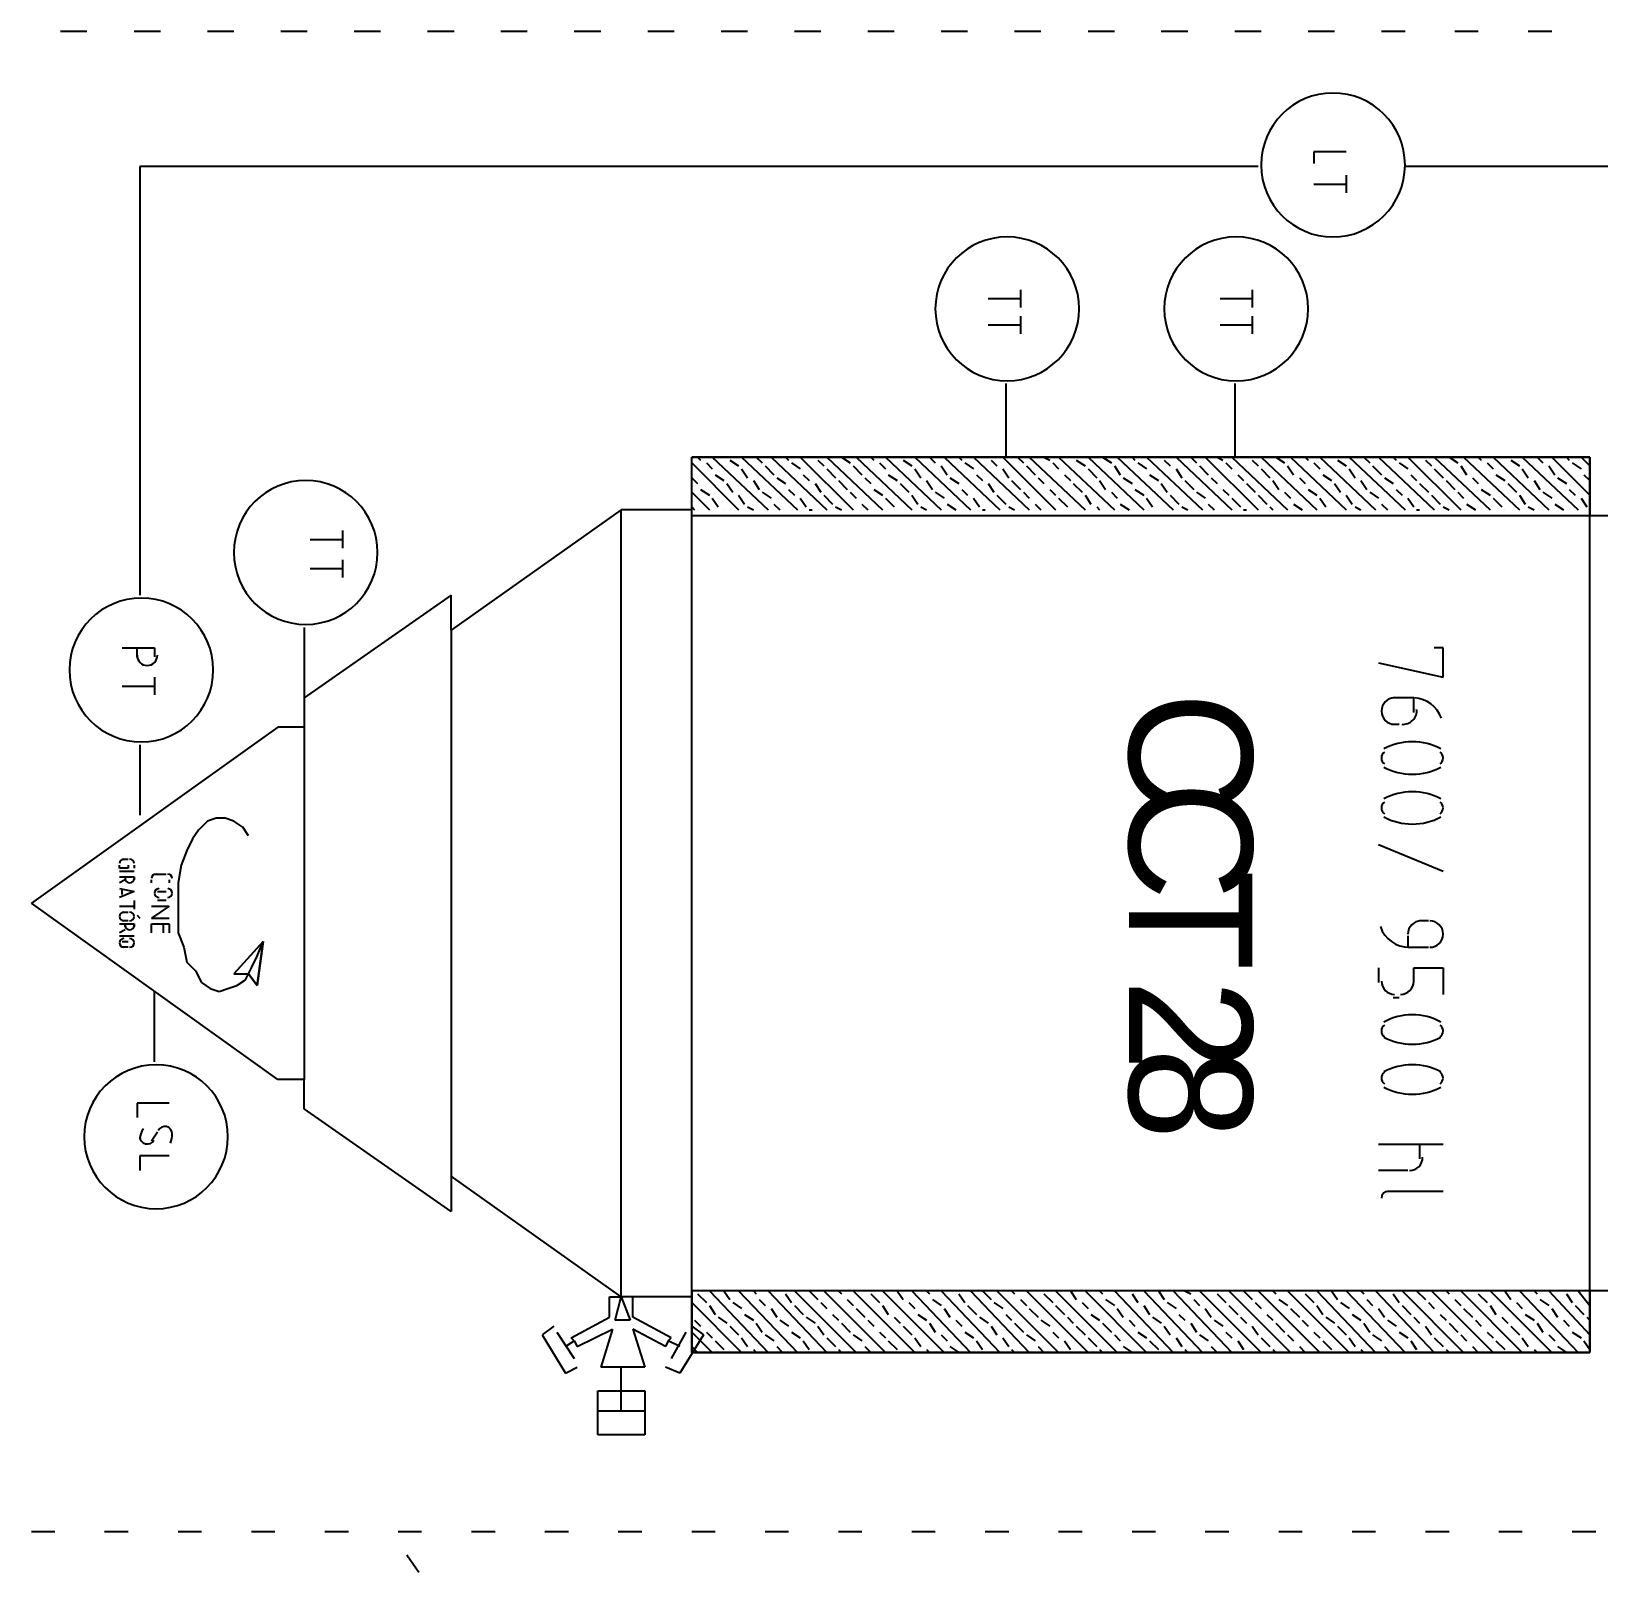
# Model space of a CAD drawing. Header units: millimetres. Extents: x 0 to 33.1, y 1.5 to 45.3.
# Drawn here: x 27.478 to 28.368, y 18.643 to 19.518 of the extents above; entities that cross this region are included whole.
import ezdxf

# ---------------------------------------------------------------- set-up
doc = ezdxf.new("R2010")
doc.units = ezdxf.units.MM
doc.header["$MEASUREMENT"] = 0
doc.layers.get('0').update_dxf_attribs({"linetype": 'CONTINUOUS'})

msp = doc.modelspace()

# ---------------------------------------------------------------- linework, layer by layer
at = {"color": 140, "linetype": 'Continuous'}
for p, q in [((27.5094, 19.5178), (27.4944, 19.5178)), ((27.5511, 19.5178), (27.5361, 19.5178)), ((27.5928, 19.5178), (27.5778, 19.5178)), ((27.6344, 19.5178), (27.6194, 19.5178)), ((27.6761, 19.5178), (27.6611, 19.5178)), ((27.7178, 19.5178), (27.7028, 19.5178)), ((27.7594, 19.5178), (27.7444, 19.5178)), ((27.8011, 19.5178), (27.7861, 19.5178)), ((27.8428, 19.5178), (27.8278, 19.5178)), ((27.8844, 19.5178), (27.8694, 19.5178)), ((27.9261, 19.5178), (27.9111, 19.5178)), ((27.9678, 19.5178), (27.9528, 19.5178)), ((28.0094, 19.5178), (27.9944, 19.5178)), ((28.0511, 19.5178), (28.0361, 19.5178)), ((28.0928, 19.5178), (28.0778, 19.5178)), ((28.1344, 19.5178), (28.1194, 19.5178)), ((28.1761, 19.5178), (28.1611, 19.5178)), ((28.2178, 19.5178), (28.2028, 19.5178)), ((28.2578, 19.5178), (28.2444, 19.5178)), ((28.2994, 19.5178), (28.2861, 19.5178)), ((28.3411, 19.5178), (28.3278, 19.5178)), ((28.2244, 19.4494), (28.2061, 19.4494)), ((28.2061, 19.4494), (28.2061, 19.4428)), ((28.1744, 19.4411), (27.5394, 19.4411)), ((27.5394, 19.4411), (27.5394, 19.1978)), ((28.8928, 19.4411), (28.2578, 19.4411)), ((28.2061, 19.4311), (28.2244, 19.4311)), ((28.2244, 19.4361), (28.2244, 19.4261)), ((28.0211, 19.3661), (28.0394, 19.3661)), ((28.0394, 19.3711), (28.0394, 19.3611)), ((28.1528, 19.3661), (28.1711, 19.3661)), ((28.1711, 19.3711), (28.1711, 19.3611)), ((28.0211, 19.3511), (28.0394, 19.3511)), ((28.0394, 19.3561), (28.0394, 19.3461)), ((28.1528, 19.3511), (28.1711, 19.3511)), ((28.1711, 19.3561), (28.1711, 19.3461)), ((28.0311, 19.3178), (28.0311, 19.2761)), ((28.1611, 19.3178), (28.1611, 19.2761)), ((27.8528, 18.7678), (27.8528, 19.2761)), ((28.3628, 19.2761), (27.8528, 19.2761)), ((27.8528, 19.2428), (27.8528, 19.2761)), ((27.8528, 19.2761), (28.3628, 19.2761)), ((27.8528, 19.2728), (27.8794, 19.2461)), ((27.8561, 19.2761), (27.8578, 19.2744)), ((27.8611, 19.2728), (27.8644, 19.2694)), ((27.8644, 19.2761), (27.8961, 19.2461)), ((27.8744, 19.2744), (27.8794, 19.2711)), ((27.8811, 19.2761), (27.9128, 19.2461)), ((27.8811, 19.2694), (27.8844, 19.2644)), ((27.8894, 19.2761), (27.8928, 19.2728)), ((27.8944, 19.2711), (27.8994, 19.2661)), ((27.8978, 19.2761), (27.9294, 19.2461)), ((27.9061, 19.2761), (27.9078, 19.2744)), ((27.9094, 19.2728), (27.9144, 19.2694)), ((27.9144, 19.2761), (27.9444, 19.2461)), ((27.9244, 19.2744), (27.9278, 19.2711)), ((27.9294, 19.2761), (27.9611, 19.2461)), ((27.9294, 19.2694), (27.9344, 19.2644)), ((27.9378, 19.2761), (27.9428, 19.2728)), ((27.9444, 19.2711), (27.9494, 19.2661)), ((27.9461, 19.2761), (27.9778, 19.2461)), ((27.9544, 19.2761), (27.9561, 19.2744)), ((27.9594, 19.2728), (27.9628, 19.2694)), ((27.9628, 19.2761), (27.9944, 19.2461)), ((27.9728, 19.2744), (27.9778, 19.2711)), ((27.9794, 19.2761), (28.0111, 19.2461)), ((27.9794, 19.2694), (27.9828, 19.2644)), ((27.9878, 19.2761), (27.9911, 19.2728)), ((27.9944, 19.2711), (27.9978, 19.2661)), ((27.9961, 19.2761), (28.0278, 19.2461)), ((28.0044, 19.2761), (28.0061, 19.2744)), ((28.0078, 19.2728), (28.0128, 19.2694)), ((28.0128, 19.2761), (28.0444, 19.2461)), ((28.0228, 19.2744), (28.0261, 19.2711)), ((28.0294, 19.2761), (28.0594, 19.2461)), ((28.0294, 19.2694), (28.0328, 19.2644)), ((28.0378, 19.2761), (28.0411, 19.2728)), ((28.0428, 19.2711), (28.0478, 19.2661)), ((28.0444, 19.2761), (28.0761, 19.2461)), ((28.0528, 19.2761), (28.0561, 19.2744)), ((28.0578, 19.2728), (28.0611, 19.2694)), ((28.0611, 19.2761), (28.0928, 19.2461)), ((28.0711, 19.2744), (28.0761, 19.2711)), ((28.0778, 19.2761), (28.1094, 19.2461)), ((28.0778, 19.2694), (28.0828, 19.2644)), ((28.0861, 19.2761), (28.0911, 19.2728)), ((28.0928, 19.2711), (28.0961, 19.2661)), ((28.0944, 19.2761), (28.1261, 19.2461)), ((28.1028, 19.2761), (28.1044, 19.2744)), ((28.1061, 19.2728), (28.1111, 19.2694)), ((28.1111, 19.2761), (28.1428, 19.2461)), ((28.1211, 19.2744), (28.1244, 19.2711)), ((28.1278, 19.2761), (28.1594, 19.2461)), ((28.1278, 19.2694), (28.1311, 19.2644)), ((28.1361, 19.2761), (28.1394, 19.2728)), ((28.1411, 19.2711), (28.1461, 19.2661)), ((28.1444, 19.2761), (28.1744, 19.2461)), ((28.1511, 19.2761), (28.1544, 19.2744)), ((28.1561, 19.2728), (28.1594, 19.2694)), ((28.1594, 19.2761), (28.1911, 19.2461)), ((28.1711, 19.2744), (28.1744, 19.2711)), ((28.1761, 19.2761), (28.2078, 19.2461)), ((28.1761, 19.2694), (28.1811, 19.2644)), ((28.1844, 19.2761), (28.1894, 19.2728)), ((28.1911, 19.2711), (28.1944, 19.2661)), ((28.1928, 19.2761), (28.2244, 19.2461)), ((28.2011, 19.2761), (28.2028, 19.2744)), ((28.2061, 19.2728), (28.2094, 19.2694)), ((28.2094, 19.2761), (28.2411, 19.2461)), ((28.2194, 19.2744), (28.2244, 19.2711)), ((28.2261, 19.2761), (28.2578, 19.2461)), ((28.2261, 19.2694), (28.2294, 19.2644)), ((28.2344, 19.2761), (28.2378, 19.2728)), ((28.2394, 19.2711), (28.2444, 19.2661)), ((28.2428, 19.2761), (28.2744, 19.2461)), ((28.2511, 19.2761), (28.2528, 19.2744)), ((28.2544, 19.2728), (28.2594, 19.2694)), ((28.2594, 19.2761), (28.2894, 19.2461)), ((28.2694, 19.2744), (28.2728, 19.2711)), ((28.2744, 19.2761), (28.3061, 19.2461)), ((28.2744, 19.2694), (28.2794, 19.2644)), ((28.2828, 19.2761), (28.2878, 19.2728)), ((28.2894, 19.2711), (28.2928, 19.2661)), ((28.2911, 19.2761), (28.3228, 19.2461)), ((28.2994, 19.2761), (28.3011, 19.2744)), ((28.3044, 19.2728), (28.3078, 19.2694)), ((28.3078, 19.2761), (28.3394, 19.2461)), ((28.3178, 19.2744), (28.3228, 19.2711)), ((28.3244, 19.2761), (28.3561, 19.2461)), ((28.3244, 19.2694), (28.3278, 19.2644)), ((28.3328, 19.2761), (28.3361, 19.2728)), ((28.3394, 19.2711), (28.3428, 19.2661)), ((28.3411, 19.2761), (28.3628, 19.2544)), ((28.3494, 19.2761), (28.3511, 19.2744)), ((28.3528, 19.2728), (28.3578, 19.2694)), ((28.3578, 19.2761), (28.3628, 19.2711)), ((28.3628, 19.2428), (28.3628, 19.2761)), ((28.3628, 19.2761), (28.3628, 19.2428)), ((27.8528, 19.2644), (27.8561, 19.2611)), ((27.8661, 19.2661), (27.8711, 19.2628)), ((27.8728, 19.2611), (27.8761, 19.2561)), ((27.8878, 19.2628), (27.8911, 19.2578)), ((27.9011, 19.2644), (27.9061, 19.2611)), ((27.9161, 19.2661), (27.9194, 19.2628)), ((27.9228, 19.2611), (27.9261, 19.2561)), ((27.9361, 19.2628), (27.9411, 19.2578)), ((27.9511, 19.2644), (27.9544, 19.2611)), ((27.9644, 19.2661), (27.9694, 19.2628)), ((27.9711, 19.2611), (27.9761, 19.2561)), ((27.9861, 19.2628), (27.9894, 19.2578)), ((27.9994, 19.2644), (28.0044, 19.2611)), ((28.0144, 19.2661), (28.0178, 19.2628)), ((28.0211, 19.2611), (28.0244, 19.2561)), ((28.0344, 19.2628), (28.0394, 19.2578)), ((28.0494, 19.2644), (28.0528, 19.2611)), ((28.0644, 19.2661), (28.0678, 19.2628)), ((28.0694, 19.2611), (28.0744, 19.2561)), ((28.0844, 19.2628), (28.0878, 19.2578)), ((28.0978, 19.2644), (28.1028, 19.2611)), ((28.1128, 19.2661), (28.1178, 19.2628)), ((28.1194, 19.2611), (28.1228, 19.2561)), ((28.1328, 19.2628), (28.1378, 19.2578)), ((28.1478, 19.2644), (28.1511, 19.2611)), ((28.1628, 19.2661), (28.1661, 19.2628)), ((28.1678, 19.2611), (28.1728, 19.2561)), ((28.1828, 19.2628), (28.1861, 19.2578)), ((28.1978, 19.2644), (28.2011, 19.2611)), ((28.2111, 19.2661), (28.2161, 19.2628)), ((28.2178, 19.2611), (28.2211, 19.2561)), ((28.2328, 19.2628), (28.2361, 19.2578)), ((28.2461, 19.2644), (28.2511, 19.2611)), ((28.2611, 19.2661), (28.2644, 19.2628)), ((28.2661, 19.2611), (28.2711, 19.2561)), ((28.2811, 19.2628), (28.2861, 19.2578)), ((28.2961, 19.2644), (28.2994, 19.2611)), ((28.3094, 19.2661), (28.3144, 19.2628)), ((28.3161, 19.2611), (28.3211, 19.2561)), ((28.3311, 19.2628), (28.3344, 19.2578)), ((28.3444, 19.2644), (28.3494, 19.2611)), ((28.3594, 19.2661), (28.3628, 19.2628)), ((27.8528, 19.2561), (27.8628, 19.2461)), ((27.8578, 19.2578), (27.8628, 19.2544)), ((27.8644, 19.2528), (27.8678, 19.2478)), ((27.8794, 19.2544), (27.8828, 19.2494)), ((27.8928, 19.2561), (27.8978, 19.2528)), ((27.9078, 19.2578), (27.9111, 19.2544)), ((27.9144, 19.2528), (27.9178, 19.2478)), ((27.9278, 19.2544), (27.9328, 19.2494)), ((27.9428, 19.2561), (27.9461, 19.2528)), ((27.9561, 19.2578), (27.9611, 19.2544)), ((27.9628, 19.2528), (27.9678, 19.2478)), ((27.9778, 19.2544), (27.9811, 19.2494)), ((27.9911, 19.2561), (27.9961, 19.2528)), ((28.0061, 19.2578), (28.0094, 19.2544)), ((28.0128, 19.2528), (28.0161, 19.2478)), ((28.0261, 19.2544), (28.0311, 19.2494)), ((28.0411, 19.2561), (28.0444, 19.2528)), ((28.0561, 19.2578), (28.0594, 19.2544)), ((28.0611, 19.2528), (28.0661, 19.2478)), ((28.0761, 19.2544), (28.0794, 19.2494)), ((28.0911, 19.2561), (28.0944, 19.2528)), ((28.1044, 19.2578), (28.1094, 19.2544)), ((28.1111, 19.2528), (28.1144, 19.2478)), ((28.1244, 19.2544), (28.1294, 19.2494)), ((28.1394, 19.2561), (28.1444, 19.2528)), ((28.1544, 19.2578), (28.1578, 19.2544)), ((28.1594, 19.2528), (28.1644, 19.2478)), ((28.1744, 19.2544), (28.1794, 19.2494)), ((28.1894, 19.2561), (28.1928, 19.2528)), ((28.2028, 19.2578), (28.2078, 19.2544)), ((28.2094, 19.2528), (28.2128, 19.2478)), ((28.2244, 19.2544), (28.2278, 19.2494)), ((28.2378, 19.2561), (28.2428, 19.2528)), ((28.2528, 19.2578), (28.2561, 19.2544)), ((28.2594, 19.2528), (28.2628, 19.2478)), ((28.2728, 19.2544), (28.2778, 19.2494)), ((28.2878, 19.2561), (28.2911, 19.2528)), ((28.3011, 19.2578), (28.3061, 19.2544)), ((28.3078, 19.2528), (28.3128, 19.2478)), ((28.3228, 19.2544), (28.3261, 19.2494)), ((28.3361, 19.2561), (28.3411, 19.2528)), ((28.3511, 19.2578), (28.3544, 19.2544)), ((28.3578, 19.2528), (28.3611, 19.2478)), ((27.8128, 19.2461), (27.7161, 19.1778)), ((27.8128, 19.2461), (27.7161, 19.1778)), ((27.8128, 18.7994), (27.8128, 19.2461)), ((27.8528, 19.2461), (27.8128, 19.2461)), ((27.8528, 19.2461), (27.8128, 19.2461)), ((27.8528, 19.2478), (27.8544, 19.2461)), ((28.3628, 19.2428), (27.8528, 19.2428)), ((27.8711, 19.2461), (27.8711, 19.2461)), ((27.8844, 19.2478), (27.8878, 19.2461)), ((27.8994, 19.2494), (27.9028, 19.2461)), ((27.9194, 19.2461), (27.9211, 19.2461)), ((27.9344, 19.2478), (27.9378, 19.2461)), ((27.9494, 19.2494), (27.9528, 19.2461)), ((27.9694, 19.2461), (27.9694, 19.2461)), ((27.9828, 19.2478), (27.9861, 19.2461)), ((27.9978, 19.2494), (28.0028, 19.2461)), ((28.0178, 19.2461), (28.0194, 19.2461)), ((28.0328, 19.2478), (28.0361, 19.2461)), ((28.0478, 19.2494), (28.0511, 19.2461)), ((28.0678, 19.2461), (28.0678, 19.2461)), ((28.0828, 19.2478), (28.0844, 19.2461)), ((28.0961, 19.2494), (28.1011, 19.2461)), ((28.1178, 19.2461), (28.1178, 19.2461)), ((28.1311, 19.2478), (28.1344, 19.2461)), ((28.1461, 19.2494), (28.1494, 19.2461)), ((28.1661, 19.2461), (28.1678, 19.2461)), ((28.1811, 19.2478), (28.1828, 19.2461)), ((28.1944, 19.2494), (28.1994, 19.2461)), ((28.2161, 19.2461), (28.2161, 19.2461)), ((28.2294, 19.2478), (28.2328, 19.2461)), ((28.2444, 19.2494), (28.2478, 19.2461)), ((28.2644, 19.2461), (28.2661, 19.2461)), ((28.2794, 19.2478), (28.2828, 19.2461)), ((28.2928, 19.2494), (28.2978, 19.2461)), ((28.3144, 19.2461), (28.3144, 19.2461)), ((28.3278, 19.2478), (28.3311, 19.2461)), ((28.3428, 19.2494), (28.3478, 19.2461)), ((28.4278, 19.2428), (28.3628, 19.2428)), ((28.3628, 18.8028), (28.3628, 19.2428)), ((27.6544, 19.2344), (27.6544, 19.2244)), ((27.6361, 19.2294), (27.6544, 19.2294)), ((27.6544, 19.2178), (27.6544, 19.2078)), ((27.6361, 19.2128), (27.6544, 19.2128)), ((27.7161, 19.1978), (27.6328, 19.1394)), ((27.7161, 19.1778), (27.7161, 19.1978)), ((27.6328, 19.1794), (27.6328, 19.1394)), ((27.7161, 19.1778), (27.7161, 18.8678)), ((27.5294, 19.1678), (27.5478, 19.1678)), ((27.5378, 19.1628), (27.5378, 19.1678)), ((27.5478, 19.1678), (27.5478, 19.1628)), ((28.2794, 19.1678), (28.2744, 19.1678)), ((28.2794, 19.1511), (28.2794, 19.1678)), ((28.2428, 19.1594), (28.2794, 19.1511)), ((27.5294, 19.1461), (27.5478, 19.1461)), ((27.5478, 19.1511), (27.5478, 19.1411)), ((27.6328, 19.1394), (27.6328, 19.1228)), ((28.2628, 19.1394), (28.2511, 19.1394)), ((28.2628, 19.1311), (28.2628, 19.1394)), ((27.6178, 19.1228), (27.4778, 19.0228)), ((27.6328, 19.1228), (27.6178, 19.1228)), ((27.6328, 19.1228), (27.6328, 18.9228)), ((28.2511, 19.1244), (28.2544, 19.1244)), ((27.5394, 19.1128), (27.5394, 19.0728)), ((27.5728, 19.0644), (27.5694, 19.0594)), ((27.5778, 19.0694), (27.5728, 19.0644)), ((27.5828, 19.0711), (27.5778, 19.0694)), ((27.5878, 19.0711), (27.5828, 19.0711)), ((27.5928, 19.0694), (27.5878, 19.0711)), ((27.5978, 19.0661), (27.5928, 19.0694)), ((27.6011, 19.0611), (27.5978, 19.0661)), ((27.5694, 19.0594), (27.5661, 19.0528)), ((28.2428, 19.0561), (28.2794, 19.0411)), ((27.5294, 19.0478), (27.5328, 19.0478)), ((27.5661, 19.0528), (27.5628, 19.0444)), ((27.5278, 19.0428), (27.5278, 19.0444)), ((27.5328, 19.0428), (27.5278, 19.0428)), ((27.5278, 19.0411), (27.5361, 19.0411)), ((27.5278, 19.0378), (27.5361, 19.0378)), ((27.5311, 19.0361), (27.5278, 19.0344)), ((27.5311, 19.0378), (27.5311, 19.0361)), ((27.5328, 19.0444), (27.5328, 19.0428)), ((27.5361, 19.0444), (27.5361, 19.0428)), ((27.5361, 19.0378), (27.5361, 19.0361)), ((27.5461, 19.0344), (27.5461, 19.0361)), ((27.5478, 19.0394), (27.5544, 19.0394)), ((27.5561, 19.0361), (27.5561, 19.0344)), ((27.5628, 19.0444), (27.5611, 19.0344)), ((27.5278, 19.0311), (27.5361, 19.0294)), ((27.5361, 19.0294), (27.5278, 19.0261)), ((27.5294, 19.0278), (27.5294, 19.0311)), ((27.5494, 19.0294), (27.5544, 19.0294)), ((27.5611, 19.0344), (27.5611, 19.0261)), ((27.6178, 18.9228), (27.4778, 19.0228)), ((27.5278, 19.0211), (27.5361, 19.0211)), ((27.5361, 19.0244), (27.5361, 19.0194)), ((27.5461, 19.0211), (27.5561, 19.0211)), ((27.5561, 19.0211), (27.5461, 19.0144)), ((27.5544, 19.0244), (27.5494, 19.0244)), ((27.5611, 19.0261), (27.5611, 19.0161)), ((27.5278, 19.0111), (27.5361, 19.0111)), ((27.5294, 19.0178), (27.5328, 19.0178)), ((27.5328, 19.0128), (27.5294, 19.0128)), ((27.5311, 19.0094), (27.5311, 19.0111)), ((27.5361, 19.0111), (27.5361, 19.0094)), ((27.5378, 19.0161), (27.5394, 19.0144)), ((27.5461, 19.0144), (27.5561, 19.0144)), ((27.5461, 19.0061), (27.5461, 19.0111)), ((27.5461, 19.0111), (27.5561, 19.0111)), ((27.5528, 19.0061), (27.5528, 19.0111)), ((27.5561, 19.0111), (27.5561, 19.0061)), ((27.5611, 19.0161), (27.5611, 19.0061)), ((28.2711, 19.0128), (28.2661, 19.0128)), ((27.5311, 19.0078), (27.5278, 19.0061)), ((27.5278, 19.0044), (27.5361, 19.0044)), ((27.5294, 19.0011), (27.5328, 19.0011)), ((27.5611, 19.0061), (27.5644, 18.9978)), ((27.6094, 19.0011), (27.5928, 18.9828)), ((27.6094, 19.0011), (27.5928, 18.9828)), ((27.6094, 19.0011), (27.6061, 18.9761)), ((27.6061, 18.9761), (27.6094, 19.0011)), ((27.6061, 18.9928), (27.6094, 19.0011)), ((28.2594, 19.0044), (28.2594, 18.9978)), ((27.5328, 18.9978), (27.5294, 18.9978)), ((27.5644, 18.9978), (27.5661, 18.9894)), ((27.6028, 18.9861), (27.6061, 18.9928)), ((28.2594, 18.9978), (28.2711, 18.9978)), ((27.5661, 18.9894), (27.5711, 18.9844)), ((27.5711, 18.9844), (27.5744, 18.9778)), ((27.5928, 18.9828), (27.6011, 18.9828)), ((27.5928, 18.9828), (27.6011, 18.9828)), ((27.5994, 18.9794), (27.6028, 18.9861)), ((27.6061, 18.9761), (27.6011, 18.9828)), ((27.6011, 18.9828), (27.6061, 18.9761)), ((28.2428, 18.9861), (28.2428, 18.9778)), ((28.2628, 18.9778), (28.2628, 18.9861)), ((28.2628, 18.9861), (28.2794, 18.9861)), ((28.2794, 18.9861), (28.2794, 18.9711)), ((27.5744, 18.9778), (27.5794, 18.9744)), ((27.5794, 18.9744), (27.5844, 18.9728)), ((27.5844, 18.9728), (27.5894, 18.9744)), ((27.5894, 18.9744), (27.5944, 18.9761)), ((27.5944, 18.9761), (27.5994, 18.9794)), ((27.5478, 18.9328), (27.5478, 18.9728)), ((28.2511, 18.9694), (28.2544, 18.9694)), ((27.6328, 18.9228), (27.6178, 18.9228)), ((27.6328, 18.9061), (27.6328, 18.9228)), ((27.5561, 18.9094), (27.5378, 18.9094)), ((27.5378, 18.9094), (27.5378, 18.9011)), ((27.7161, 18.8478), (27.6328, 18.9061)), ((27.5494, 18.8928), (27.5461, 18.8878)), ((28.2428, 18.8861), (28.2794, 18.8861)), ((28.2661, 18.8861), (28.2661, 18.8778)), ((27.5561, 18.8794), (27.5394, 18.8794)), ((27.5394, 18.8794), (27.5394, 18.8711)), ((27.7161, 18.8678), (27.7161, 18.8478)), ((27.8128, 18.7994), (27.7161, 18.8678)), ((27.8128, 18.7994), (27.7161, 18.8678)), ((28.2594, 18.8711), (28.2428, 18.8711)), ((28.2478, 18.8594), (28.2794, 18.8594)), ((27.8061, 18.7878), (27.8061, 18.7994)), ((27.8061, 18.7994), (27.8128, 18.7994)), ((27.8094, 18.7861), (27.8128, 18.7994)), ((27.8528, 18.7994), (27.8128, 18.7994)), ((27.8528, 18.7994), (27.8128, 18.7994)), ((27.8528, 18.7994), (27.8128, 18.7994)), ((27.8528, 18.7994), (27.8128, 18.7994)), ((27.8128, 18.7994), (27.8178, 18.7861)), ((27.8194, 18.7994), (27.8128, 18.7994)), ((27.8194, 18.7878), (27.8194, 18.7994)), ((27.8528, 18.8028), (27.8528, 18.7678)), ((28.3628, 18.8028), (27.8528, 18.8028)), ((27.8528, 18.7961), (27.8811, 18.7678)), ((27.8561, 18.8011), (27.8611, 18.7961)), ((27.8628, 18.8028), (27.8961, 18.7678)), ((27.8711, 18.8028), (27.8744, 18.7978)), ((27.8761, 18.7961), (27.8811, 18.7928)), ((27.8794, 18.8028), (27.9128, 18.7678)), ((27.8878, 18.8028), (27.8894, 18.8011)), ((27.8911, 18.7978), (27.8944, 18.7944)), ((27.8961, 18.8028), (27.9294, 18.7678)), ((27.9061, 18.8011), (27.9094, 18.7961)), ((27.9111, 18.8028), (27.9461, 18.7678)), ((27.9194, 18.8028), (27.9244, 18.7978)), ((27.9261, 18.7961), (27.9294, 18.7928)), ((27.9278, 18.8028), (27.9628, 18.7678)), ((27.9361, 18.8028), (27.9378, 18.8011)), ((27.9411, 18.7978), (27.9444, 18.7944)), ((27.9444, 18.8028), (27.9794, 18.7678)), ((27.9544, 18.8011), (27.9594, 18.7961)), ((27.9611, 18.8028), (27.9961, 18.7678)), ((27.9694, 18.8028), (27.9728, 18.7978)), ((27.9761, 18.7961), (27.9794, 18.7928)), ((27.9778, 18.8028), (28.0111, 18.7678)), ((27.9861, 18.8028), (27.9878, 18.8011)), ((27.9894, 18.7978), (27.9944, 18.7944)), ((27.9944, 18.8028), (28.0278, 18.7678)), ((28.0044, 18.8011), (28.0078, 18.7961)), ((28.0111, 18.8028), (28.0444, 18.7678)), ((28.0178, 18.8028), (28.0228, 18.7978)), ((28.0244, 18.7961), (28.0294, 18.7928)), ((28.0261, 18.8028), (28.0611, 18.7678)), ((28.0344, 18.8028), (28.0361, 18.8011)), ((28.0394, 18.7978), (28.0428, 18.7944)), ((28.0428, 18.8028), (28.0778, 18.7678)), ((28.0528, 18.8011), (28.0578, 18.7961)), ((28.0594, 18.8028), (28.0944, 18.7678)), ((28.0678, 18.8028), (28.0711, 18.7978)), ((28.0744, 18.7961), (28.0778, 18.7928)), ((28.0761, 18.8028), (28.1111, 18.7678)), ((28.0844, 18.8028), (28.0861, 18.8011)), ((28.0878, 18.7978), (28.0928, 18.7944)), ((28.0928, 18.8028), (28.1261, 18.7678)), ((28.1028, 18.8011), (28.1061, 18.7961)), ((28.1094, 18.8028), (28.1428, 18.7678)), ((28.1178, 18.8028), (28.1211, 18.7978)), ((28.1228, 18.7961), (28.1278, 18.7928)), ((28.1261, 18.8028), (28.1594, 18.7678)), ((28.1328, 18.8028), (28.1361, 18.8011)), ((28.1378, 18.7978), (28.1411, 18.7944)), ((28.1411, 18.8028), (28.1761, 18.7678)), ((28.1511, 18.8011), (28.1561, 18.7961)), ((28.1578, 18.8028), (28.1928, 18.7678)), ((28.1661, 18.8028), (28.1711, 18.7978)), ((28.1728, 18.7961), (28.1761, 18.7928)), ((28.1744, 18.8028), (28.2094, 18.7678)), ((28.1828, 18.8028), (28.1844, 18.8011)), ((28.1861, 18.7978), (28.1911, 18.7944)), ((28.1911, 18.8028), (28.2261, 18.7678)), ((28.2011, 18.8011), (28.2061, 18.7961)), ((28.2078, 18.8028), (28.2411, 18.7678)), ((28.2161, 18.8028), (28.2194, 18.7978)), ((28.2211, 18.7961), (28.2261, 18.7928)), ((28.2244, 18.8028), (28.2578, 18.7678)), ((28.2328, 18.8028), (28.2344, 18.8011)), ((28.2361, 18.7978), (28.2394, 18.7944)), ((28.2411, 18.8028), (28.2744, 18.7678)), ((28.2511, 18.8011), (28.2544, 18.7961)), ((28.2561, 18.8028), (28.2911, 18.7678)), ((28.2644, 18.8028), (28.2694, 18.7978)), ((28.2711, 18.7961), (28.2744, 18.7928)), ((28.2728, 18.8028), (28.3078, 18.7678)), ((28.2811, 18.8028), (28.2828, 18.8011)), ((28.2861, 18.7978), (28.2894, 18.7944)), ((28.2894, 18.8028), (28.3244, 18.7678)), ((28.2994, 18.8011), (28.3044, 18.7961)), ((28.3061, 18.8028), (28.3411, 18.7678)), ((28.3144, 18.8028), (28.3178, 18.7978)), ((28.3211, 18.7961), (28.3244, 18.7928)), ((28.3228, 18.8028), (28.3561, 18.7678)), ((28.3311, 18.8028), (28.3328, 18.8011)), ((28.3344, 18.7978), (28.3394, 18.7944)), ((28.3394, 18.8028), (28.3628, 18.7778)), ((28.3494, 18.8011), (28.3528, 18.7961)), ((28.3561, 18.8028), (28.3628, 18.7944)), ((28.4278, 18.8028), (28.3628, 18.8028)), ((28.3628, 18.8028), (28.3628, 18.7678)), ((28.3628, 18.7678), (28.3628, 18.8028)), ((27.7844, 18.7761), (27.8061, 18.7878)), ((27.8411, 18.7761), (27.8194, 18.7878)), ((27.8628, 18.7944), (27.8661, 18.7894)), ((27.8678, 18.7878), (27.8728, 18.7844)), ((27.8828, 18.7894), (27.8878, 18.7861)), ((27.8978, 18.7928), (27.9011, 18.7878)), ((27.9111, 18.7944), (27.9161, 18.7894)), ((27.9178, 18.7878), (27.9228, 18.7844)), ((27.9328, 18.7894), (27.9361, 18.7861)), ((27.9461, 18.7928), (27.9511, 18.7878)), ((27.9611, 18.7944), (27.9644, 18.7894)), ((27.9678, 18.7878), (27.9711, 18.7844)), ((27.9811, 18.7894), (27.9861, 18.7861)), ((27.9961, 18.7928), (27.9994, 18.7878)), ((28.0094, 18.7944), (28.0144, 18.7894)), ((28.0161, 18.7878), (28.0211, 18.7844)), ((28.0311, 18.7894), (28.0344, 18.7861)), ((28.0444, 18.7928), (28.0494, 18.7878)), ((28.0594, 18.7944), (28.0644, 18.7894)), ((28.0661, 18.7878), (28.0694, 18.7844)), ((28.0794, 18.7894), (28.0844, 18.7861)), ((28.0944, 18.7928), (28.0978, 18.7878)), ((28.1094, 18.7944), (28.1128, 18.7894)), ((28.1144, 18.7878), (28.1194, 18.7844)), ((28.1294, 18.7894), (28.1328, 18.7861)), ((28.1444, 18.7928), (28.1478, 18.7878)), ((28.1578, 18.7944), (28.1628, 18.7894)), ((28.1644, 18.7878), (28.1678, 18.7844)), ((28.1794, 18.7894), (28.1828, 18.7861)), ((28.1928, 18.7928), (28.1978, 18.7878)), ((28.2078, 18.7944), (28.2111, 18.7894)), ((28.2128, 18.7878), (28.2178, 18.7844)), ((28.2278, 18.7894), (28.2328, 18.7861)), ((28.2428, 18.7928), (28.2461, 18.7878)), ((28.2561, 18.7944), (28.2611, 18.7894)), ((28.2628, 18.7878), (28.2661, 18.7844)), ((28.2778, 18.7894), (28.2811, 18.7861)), ((28.2911, 18.7928), (28.2961, 18.7878)), ((28.3061, 18.7944), (28.3094, 18.7894)), ((28.3128, 18.7878), (28.3161, 18.7844)), ((28.3261, 18.7894), (28.3311, 18.7861)), ((28.3411, 18.7928), (28.3444, 18.7878)), ((28.3544, 18.7944), (28.3594, 18.7894)), ((28.3611, 18.7878), (28.3628, 18.7861)), ((27.7744, 18.7828), (27.7678, 18.7778)), ((27.7761, 18.7794), (27.7861, 18.7644)), ((27.7761, 18.7794), (27.7861, 18.7644)), ((27.7878, 18.7711), (27.8078, 18.7811)), ((27.8078, 18.7811), (27.8011, 18.7594)), ((27.8178, 18.7861), (27.8094, 18.7861)), ((27.8194, 18.7811), (27.8261, 18.7594)), ((27.8378, 18.7711), (27.8194, 18.7811)), ((27.8494, 18.7794), (27.8411, 18.7644)), ((27.8528, 18.7828), (27.8594, 18.7778)), ((27.8528, 18.7794), (27.8644, 18.7678)), ((27.8544, 18.7861), (27.8578, 18.7828)), ((27.8611, 18.7794), (27.8644, 18.7761)), ((27.8744, 18.7828), (27.8794, 18.7778)), ((27.8894, 18.7844), (27.8928, 18.7794)), ((27.9028, 18.7861), (27.9078, 18.7828)), ((27.9094, 18.7794), (27.9144, 18.7761)), ((27.9244, 18.7828), (27.9278, 18.7778)), ((27.9378, 18.7844), (27.9428, 18.7794)), ((27.9528, 18.7861), (27.9561, 18.7828)), ((27.9594, 18.7794), (27.9628, 18.7761)), ((27.9728, 18.7828), (27.9778, 18.7778)), ((27.9878, 18.7844), (27.9911, 18.7794)), ((28.0028, 18.7861), (28.0061, 18.7828)), ((28.0078, 18.7794), (28.0128, 18.7761)), ((28.0228, 18.7828), (28.0261, 18.7778)), ((28.0361, 18.7844), (28.0411, 18.7794)), ((28.0511, 18.7861), (28.0561, 18.7828)), ((28.0578, 18.7794), (28.0611, 18.7761)), ((28.0711, 18.7828), (28.0761, 18.7778)), ((28.0861, 18.7844), (28.0911, 18.7794)), ((28.1011, 18.7861), (28.1044, 18.7828)), ((28.1061, 18.7794), (28.1111, 18.7761)), ((28.1211, 18.7828), (28.1244, 18.7778)), ((28.1361, 18.7844), (28.1394, 18.7794)), ((28.1494, 18.7861), (28.1544, 18.7828)), ((28.1561, 18.7794), (28.1594, 18.7761)), ((28.1711, 18.7828), (28.1744, 18.7778)), ((28.1844, 18.7844), (28.1894, 18.7794)), ((28.1994, 18.7861), (28.2028, 18.7828)), ((28.2061, 18.7794), (28.2094, 18.7761)), ((28.2194, 18.7828), (28.2244, 18.7778)), ((28.2344, 18.7844), (28.2378, 18.7794)), ((28.2478, 18.7861), (28.2528, 18.7828)), ((28.2544, 18.7794), (28.2594, 18.7761)), ((28.2694, 18.7828), (28.2728, 18.7778)), ((28.2828, 18.7844), (28.2878, 18.7794)), ((28.2978, 18.7861), (28.3011, 18.7828)), ((28.3044, 18.7794), (28.3078, 18.7761)), ((28.3178, 18.7828), (28.3228, 18.7778)), ((28.3328, 18.7844), (28.3361, 18.7794)), ((28.3478, 18.7861), (28.3511, 18.7828)), ((28.3528, 18.7794), (28.3578, 18.7761)), ((27.7678, 18.7778), (27.7811, 18.7561)), ((27.7811, 18.7711), (27.7861, 18.7744)), ((27.7861, 18.7744), (27.7844, 18.7761)), ((27.7861, 18.7744), (27.7861, 18.7744)), ((27.7861, 18.7744), (27.7878, 18.7711)), ((27.8394, 18.7744), (27.8378, 18.7711)), ((27.8394, 18.7744), (27.8411, 18.7761)), ((27.8394, 18.7744), (27.8394, 18.7744)), ((27.8461, 18.7711), (27.8394, 18.7744)), ((27.8594, 18.7778), (27.8461, 18.7561)), ((27.8528, 18.7711), (27.8561, 18.7678)), ((27.8661, 18.7744), (27.8711, 18.7694)), ((27.8811, 18.7761), (27.8844, 18.7711)), ((27.8878, 18.7694), (27.8894, 18.7678)), ((27.8944, 18.7778), (27.8994, 18.7744)), ((27.9011, 18.7711), (27.9044, 18.7678)), ((27.9161, 18.7744), (27.9194, 18.7694)), ((27.9294, 18.7761), (27.9344, 18.7711)), ((27.9361, 18.7694), (27.9378, 18.7678)), ((27.9444, 18.7778), (27.9494, 18.7744)), ((27.9511, 18.7711), (27.9544, 18.7678)), ((27.9644, 18.7744), (27.9694, 18.7694)), ((27.9794, 18.7761), (27.9828, 18.7711)), ((27.9861, 18.7694), (27.9878, 18.7678)), ((27.9944, 18.7778), (27.9978, 18.7744)), ((27.9994, 18.7711), (28.0044, 18.7678)), ((28.0144, 18.7744), (28.0178, 18.7694)), ((28.0294, 18.7761), (28.0328, 18.7711)), ((28.0344, 18.7694), (28.0361, 18.7678)), ((28.0428, 18.7778), (28.0478, 18.7744)), ((28.0494, 18.7711), (28.0528, 18.7678)), ((28.0644, 18.7744), (28.0678, 18.7694)), ((28.0778, 18.7761), (28.0828, 18.7711)), ((28.0844, 18.7694), (28.0861, 18.7678)), ((28.0928, 18.7778), (28.0961, 18.7744)), ((28.0978, 18.7711), (28.1028, 18.7678)), ((28.1128, 18.7744), (28.1178, 18.7694)), ((28.1278, 18.7761), (28.1311, 18.7711)), ((28.1328, 18.7694), (28.1344, 18.7678)), ((28.1411, 18.7778), (28.1461, 18.7744)), ((28.1478, 18.7711), (28.1511, 18.7678)), ((28.1628, 18.7744), (28.1661, 18.7694)), ((28.1761, 18.7761), (28.1811, 18.7711)), ((28.1828, 18.7694), (28.1844, 18.7678)), ((28.1911, 18.7778), (28.1944, 18.7744)), ((28.1978, 18.7711), (28.2011, 18.7678)), ((28.2111, 18.7744), (28.2161, 18.7694)), ((28.2261, 18.7761), (28.2294, 18.7711)), ((28.2328, 18.7694), (28.2344, 18.7678)), ((28.2394, 18.7778), (28.2444, 18.7744)), ((28.2461, 18.7711), (28.2494, 18.7678)), ((28.2611, 18.7744), (28.2644, 18.7694)), ((28.2744, 18.7761), (28.2794, 18.7711)), ((28.2811, 18.7694), (28.2828, 18.7678)), ((28.2894, 18.7778), (28.2928, 18.7744)), ((28.2961, 18.7711), (28.2994, 18.7678)), ((28.3094, 18.7744), (28.3144, 18.7694)), ((28.3244, 18.7761), (28.3278, 18.7711)), ((28.3311, 18.7694), (28.3328, 18.7678)), ((28.3394, 18.7778), (28.3428, 18.7744)), ((28.3444, 18.7711), (28.3494, 18.7678)), ((28.3594, 18.7744), (28.3628, 18.7694)), ((28.3628, 18.7678), (27.8528, 18.7678)), ((27.8528, 18.7678), (28.3628, 18.7678)), ((27.7811, 18.7561), (27.7878, 18.7594)), ((27.8261, 18.7594), (27.8011, 18.7594)), ((27.8128, 18.7344), (27.8128, 18.7594)), ((27.8461, 18.7561), (27.8378, 18.7594)), ((27.7994, 18.7211), (27.7994, 18.7461)), ((27.7994, 18.7461), (27.8261, 18.7461)), ((27.8261, 18.7461), (27.8261, 18.7211)), ((27.8261, 18.7344), (27.7994, 18.7344)), ((27.8261, 18.7211), (27.7994, 18.7211)), ((27.4778, 18.6661), (27.4911, 18.6661)), ((27.5194, 18.6661), (27.5328, 18.6661)), ((27.5611, 18.6661), (27.5744, 18.6661)), ((27.6028, 18.6661), (27.6161, 18.6661)), ((27.6444, 18.6661), (27.6578, 18.6661)), ((27.6861, 18.6661), (27.6994, 18.6661)), ((27.7278, 18.6661), (27.7411, 18.6661)), ((27.7694, 18.6661), (27.7828, 18.6661)), ((27.8111, 18.6661), (27.8244, 18.6661)), ((27.8528, 18.6661), (27.8661, 18.6661)), ((27.8944, 18.6661), (27.9078, 18.6661)), ((27.9361, 18.6661), (27.9494, 18.6661)), ((27.9778, 18.6661), (27.9911, 18.6661)), ((28.0194, 18.6661), (28.0328, 18.6661)), ((28.0611, 18.6661), (28.0744, 18.6661)), ((28.1028, 18.6661), (28.1161, 18.6661)), ((28.1444, 18.6661), (28.1578, 18.6661)), ((28.1861, 18.6661), (28.1994, 18.6661)), ((28.2278, 18.6661), (28.2411, 18.6661)), ((28.2694, 18.6661), (28.2828, 18.6661)), ((28.3111, 18.6661), (28.3244, 18.6661)), ((28.3528, 18.6661), (28.3661, 18.6661))]:
    msp.add_line(p, q, dxfattribs=at)
at = {"color": 0, "linetype": 'Continuous'}
msp.add_line((27.6978, 18.6428), (27.6911, 18.6528), dxfattribs=at)
at = {"color": 140, "linetype": 'Continuous'}
for points in [[(28.2169, 19.4828), (28.1944, 19.4828), (28.1761, 19.4646), (28.1761, 19.4419)], [(28.2578, 19.4419), (28.2578, 19.4646), (28.2394, 19.4828), (28.2169, 19.4828)], [(28.1761, 19.4419), (28.1761, 19.4194), (28.1944, 19.4011), (28.2169, 19.4011)], [(28.2169, 19.4011), (28.2394, 19.4011), (28.2578, 19.4194), (28.2578, 19.4419)], [(28.0319, 19.4011), (28.0094, 19.4011), (27.9911, 19.3828), (27.9911, 19.3603)], [(28.0728, 19.3603), (28.0728, 19.3828), (28.0544, 19.4011), (28.0319, 19.4011)], [(28.1619, 19.4011), (28.1394, 19.4011), (28.1211, 19.3828), (28.1211, 19.3603)], [(28.2028, 19.3603), (28.2028, 19.3828), (28.1846, 19.4011), (28.1619, 19.4011)], [(27.9911, 19.3603), (27.9911, 19.3378), (28.0094, 19.3194), (28.0319, 19.3194)], [(28.0319, 19.3194), (28.0544, 19.3194), (28.0728, 19.3378), (28.0728, 19.3603)], [(28.1211, 19.3603), (28.1211, 19.3378), (28.1394, 19.3194), (28.1619, 19.3194)], [(28.1619, 19.3194), (28.1846, 19.3194), (28.2028, 19.3378), (28.2028, 19.3603)], [(27.6336, 19.2628), (27.6111, 19.2628), (27.5928, 19.2446), (27.5928, 19.2219)], [(27.6744, 19.2219), (27.6744, 19.2446), (27.6561, 19.2628), (27.6336, 19.2628)], [(27.5928, 19.2219), (27.5928, 19.1994), (27.6111, 19.1811), (27.6336, 19.1811)], [(27.6336, 19.1811), (27.6561, 19.1811), (27.6744, 19.1994), (27.6744, 19.2219)], [(27.5403, 19.1961), (27.5178, 19.1961), (27.4994, 19.1778), (27.4994, 19.1553)], [(27.5811, 19.1553), (27.5811, 19.1778), (27.5628, 19.1961), (27.5403, 19.1961)], [(27.5378, 19.1636), (27.5378, 19.1604), (27.5404, 19.1578), (27.5436, 19.1578)], [(27.5436, 19.1578), (27.5468, 19.1578), (27.5494, 19.1604), (27.5494, 19.1636)], [(27.4994, 19.1553), (27.4994, 19.1326), (27.5178, 19.1144), (27.5403, 19.1144)], [(27.5403, 19.1144), (27.5628, 19.1144), (27.5811, 19.1326), (27.5811, 19.1553)], [(28.2519, 19.1394), (28.2478, 19.1394), (28.2444, 19.1361), (28.2444, 19.1319)], [(28.2785, 19.1279), (28.2761, 19.1344), (28.27, 19.139), (28.2631, 19.1394)], [(28.2444, 19.1319), (28.2444, 19.1278), (28.2478, 19.1244), (28.2519, 19.1244)], [(28.256, 19.1244), (28.2582, 19.1242), (28.2606, 19.125), (28.2622, 19.1267)], [(28.2622, 19.1267), (28.2639, 19.1283), (28.2647, 19.1307), (28.2644, 19.1329)], [(28.2461, 19.1086), (28.245, 19.1079), (28.2444, 19.1067), (28.2444, 19.1053)], [(28.2782, 19.1104), (28.2681, 19.1158), (28.2558, 19.1158), (28.2458, 19.1104)], [(28.2794, 19.1053), (28.2794, 19.1067), (28.2787, 19.1079), (28.2778, 19.1086)], [(28.2444, 19.1053), (28.2444, 19.1039), (28.245, 19.1026), (28.2461, 19.1019)], [(28.2458, 19.1001), (28.2558, 19.0947), (28.2681, 19.0947), (28.2782, 19.1001)], [(28.2778, 19.1019), (28.2787, 19.1026), (28.2794, 19.1039), (28.2794, 19.1053)], [(28.2782, 19.0821), (28.2681, 19.0875), (28.2558, 19.0875), (28.2458, 19.0821)], [(28.2461, 19.0803), (28.245, 19.0794), (28.2444, 19.0783), (28.2444, 19.0769)], [(28.2444, 19.0769), (28.2444, 19.0757), (28.245, 19.0744), (28.2461, 19.0736)], [(28.2458, 19.0718), (28.2558, 19.0664), (28.2681, 19.0664), (28.2782, 19.0718)], [(28.2794, 19.0769), (28.2794, 19.0783), (28.2787, 19.0794), (28.2778, 19.0803)], [(28.2778, 19.0736), (28.2787, 19.0744), (28.2794, 19.0757), (28.2794, 19.0769)], [(27.5303, 19.0478), (27.5289, 19.0478), (27.5278, 19.0467), (27.5278, 19.0453)], [(27.5361, 19.0453), (27.5361, 19.0467), (27.535, 19.0478), (27.5336, 19.0478)], [(27.5311, 19.0369), (27.5311, 19.0356), (27.5322, 19.0344), (27.5336, 19.0344)], [(27.5336, 19.0344), (27.535, 19.0344), (27.5361, 19.0356), (27.5361, 19.0369)], [(27.5486, 19.0394), (27.5472, 19.0394), (27.5461, 19.0383), (27.5461, 19.0369)], [(27.5578, 19.0369), (27.5578, 19.0383), (27.5567, 19.0394), (27.5553, 19.0394)], [(27.5503, 19.0311), (27.5489, 19.0311), (27.5478, 19.03), (27.5478, 19.0286)], [(27.5478, 19.0286), (27.5478, 19.0272), (27.5489, 19.0261), (27.5503, 19.0261)], [(27.5578, 19.0286), (27.5578, 19.03), (27.5567, 19.0311), (27.5553, 19.0311)], [(27.5553, 19.0261), (27.5567, 19.0261), (27.5578, 19.0272), (27.5578, 19.0286)], [(27.5303, 19.0178), (27.5289, 19.0178), (27.5278, 19.0167), (27.5278, 19.0153)], [(27.5278, 19.0153), (27.5278, 19.0139), (27.5289, 19.0128), (27.5303, 19.0128)], [(27.5311, 19.0103), (27.5311, 19.0089), (27.5322, 19.0078), (27.5336, 19.0078)], [(27.5361, 19.0153), (27.5361, 19.0167), (27.535, 19.0178), (27.5336, 19.0178)], [(27.5336, 19.0128), (27.535, 19.0128), (27.5361, 19.0139), (27.5361, 19.0153)], [(27.5336, 19.0078), (27.535, 19.0078), (27.5361, 19.0089), (27.5361, 19.0103)], [(28.2438, 19.0096), (28.2461, 19.0025), (28.2528, 18.9978), (28.2603, 18.9978)], [(28.2669, 19.0128), (28.2628, 19.0128), (28.2594, 19.0094), (28.2594, 19.0053)], [(28.2794, 19.0053), (28.2794, 19.0094), (28.2761, 19.0128), (28.2719, 19.0128)], [(27.5303, 19.0028), (27.5289, 19.0028), (27.5278, 19.0017), (27.5278, 19.0003)], [(27.5361, 19.0003), (27.5361, 19.0017), (27.535, 19.0028), (27.5336, 19.0028)], [(28.2719, 18.9978), (28.2761, 18.9978), (28.2794, 19.0011), (28.2794, 19.0053)], [(27.5278, 19.0003), (27.5278, 18.9989), (27.5289, 18.9978), (27.5303, 18.9978)], [(27.5336, 18.9978), (27.535, 18.9978), (27.5361, 18.9989), (27.5361, 19.0003)], [(28.2444, 18.9786), (28.2444, 18.9744), (28.2478, 18.9711), (28.2519, 18.9711)], [(28.2553, 18.9711), (28.2594, 18.9711), (28.2628, 18.9744), (28.2628, 18.9786)], [(28.2782, 18.9554), (28.2681, 18.9608), (28.2558, 18.9608), (28.2458, 18.9554)], [(28.2461, 18.9536), (28.245, 18.9529), (28.2444, 18.9517), (28.2444, 18.9503)], [(28.2444, 18.9503), (28.2444, 18.9489), (28.245, 18.9476), (28.2461, 18.9469)], [(28.2794, 18.9503), (28.2794, 18.9517), (28.2787, 18.9529), (28.2778, 18.9536)], [(28.2778, 18.9469), (28.2787, 18.9476), (28.2794, 18.9489), (28.2794, 18.9503)], [(28.2458, 18.9468), (28.2558, 18.9414), (28.2681, 18.9414), (28.2782, 18.9468)], [(27.5486, 18.9311), (27.5261, 18.9311), (27.5078, 18.9128), (27.5078, 18.8903)], [(27.5894, 18.8903), (27.5894, 18.9128), (27.5713, 18.9311), (27.5486, 18.9311)], [(28.2782, 18.9271), (28.2681, 18.9325), (28.2558, 18.9325), (28.2458, 18.9271)], [(28.2461, 18.9269), (28.245, 18.9261), (28.2444, 18.9249), (28.2444, 18.9236)], [(28.2444, 18.9236), (28.2444, 18.9224), (28.245, 18.9211), (28.2461, 18.9203)], [(28.2794, 18.9236), (28.2794, 18.9249), (28.2787, 18.9261), (28.2778, 18.9269)], [(28.2778, 18.9203), (28.2787, 18.9211), (28.2794, 18.9224), (28.2794, 18.9236)], [(28.2458, 18.9185), (28.2558, 18.9131), (28.2681, 18.9131), (28.2782, 18.9185)], [(27.5414, 18.8947), (27.5401, 18.8931), (27.5394, 18.891), (27.5394, 18.889)], [(27.5546, 18.896), (27.5526, 18.8964), (27.5507, 18.8956), (27.5499, 18.8939)], [(27.5578, 18.8919), (27.5578, 18.8939), (27.5564, 18.8956), (27.5546, 18.896)], [(27.5078, 18.8903), (27.5078, 18.8678), (27.5261, 18.8494), (27.5486, 18.8494)], [(27.5394, 18.8903), (27.5394, 18.8883), (27.5408, 18.8867), (27.5426, 18.8863)], [(27.5426, 18.8863), (27.5446, 18.8858), (27.5465, 18.8867), (27.5474, 18.8883)], [(27.5486, 18.8494), (27.5713, 18.8494), (27.5894, 18.8678), (27.5894, 18.8903)], [(27.5568, 18.8867), (27.5575, 18.8883), (27.5578, 18.8901), (27.5578, 18.8919)], [(28.2603, 18.8711), (28.2644, 18.8711), (28.2678, 18.8744), (28.2678, 18.8786)], [(28.2486, 18.8594), (28.2462, 18.8594), (28.2444, 18.8576), (28.2444, 18.8553)]]:
    msp.add_open_spline(points, degree=3, dxfattribs=at)

# ---------------------------------------------------------------- texts
at = {"color": 140}
for s, p in [('C', (28.1011, 19.1428)), ('C', (28.1011, 19.0922)), ('T', (28.1011, 19.0418)), ('2', (28.1011, 18.9796)), ('8', (28.1011, 18.9407))]:
    msp.add_text(s, height=0.07, rotation=270, dxfattribs=at).set_placement(p)

doc.saveas('drawing.dxf')
